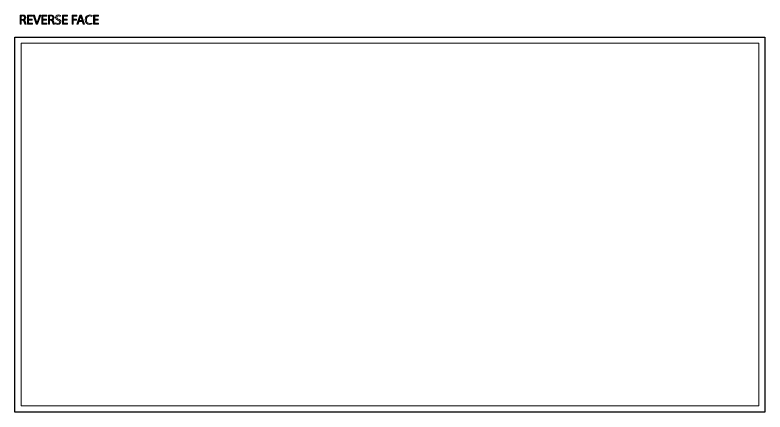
# Model space of a CAD drawing. Header units: inches. Extents: x -881 to 1559, y -2245 to 519.
# Drawn here: x -881 to 1559, y -2245 to -953 of the extents above; entities that cross this region are included whole.
import ezdxf

# ---------------------------------------------------------------- set-up
doc = ezdxf.new("R2010")
doc.units = ezdxf.units.IN
doc.header["$MEASUREMENT"] = 0

# ---------------------------------------------------------------- blocks, each defined once
blk = doc.blocks.new('block 12')
at = {"color": 7, "lineweight": 5}
blk.add_lwpolyline([(-861.1, -2225.1), (-861.1, -1045.1)], dxfattribs=at)
blk = doc.blocks.new('block 13')
at = {"color": 7, "lineweight": 5}
blk.add_lwpolyline([(-861.1, -1045.1), (1538.9, -1045.1)], dxfattribs=at)
blk = doc.blocks.new('block 14')
at = {"color": 3, "lineweight": 30}
blk.add_lwpolyline([(-881.1, -2245.1), (-881.1, -1025.1)], dxfattribs=at)
blk = doc.blocks.new('block 15')
at = {"color": 3, "lineweight": 30}
blk.add_lwpolyline([(-881.1, -1025.1), (1558.9, -1025.1)], dxfattribs=at)
blk = doc.blocks.new('block 16')
at = {"color": 7, "lineweight": 5}
blk.add_lwpolyline([(1538.9, -1045.1), (1538.9, -2225.1)], dxfattribs=at)
blk = doc.blocks.new('block 17')
at = {"color": 7, "lineweight": 5}
blk.add_lwpolyline([(1538.9, -2225.1), (-861.1, -2225.1)], dxfattribs=at)
blk = doc.blocks.new('block 18')
at = {"color": 3, "lineweight": 30}
blk.add_lwpolyline([(1558.9, -1025.1), (1558.9, -2245.1)], dxfattribs=at)
blk = doc.blocks.new('block 19')
at = {"color": 3, "lineweight": 30}
blk.add_lwpolyline([(1558.9, -2245.1), (-881.1, -2245.1)], dxfattribs=at)
blk = doc.blocks.new('block 21')
h = blk.add_hatch(color=7)
h.dxf.hatch_style = 2
edge = h.paths.add_edge_path()
edge.add_spline(control_points=[(-864.3, -954), (-862.4, -953.6), (-859.6, -953.4), (-856.9, -953.4), (-852.8, -953.4), (-850.2, -954.1), (-848.3, -955.8), (-846.8, -957.1), (-846, -959.2), (-846, -961.4), (-846, -965.4), (-848.5, -968), (-851.6, -969), (-851.6, -969), (-851.6, -969.2), (-851.6, -969.2), (-849.3, -970), (-847.9, -972.1), (-847.2, -975.2), (-846.3, -979.3), (-845.6, -982.2), (-844.9, -983.3), (-844.9, -983.3), (-848.9, -983.3), (-848.9, -983.3), (-849.4, -982.5), (-850.1, -979.9), (-850.9, -976.2), (-851.8, -972.1), (-853.4, -970.6), (-856.9, -970.4), (-856.9, -970.4), (-860.5, -970.4), (-860.5, -970.4), (-860.5, -970.4), (-860.5, -983.3), (-860.5, -983.3), (-860.5, -983.3), (-864.3, -983.3), (-864.3, -983.3), (-864.3, -983.3), (-864.3, -954), (-864.3, -954)], knot_values=[0, 0, 0, 0, 1, 1, 1, 2, 2, 2, 3, 3, 3, 4, 4, 4, 5, 5, 5, 6, 6, 6, 7, 7, 7, 8, 8, 8, 9, 9, 9, 10, 10, 10, 11, 11, 11, 12, 12, 12, 13, 13, 13, 14, 14, 14, 14], degree=3, periodic=1)
edge = h.paths.add_edge_path()
edge.add_spline(control_points=[(-860.5, -967.5), (-860.5, -967.5), (-856.5, -967.5), (-856.5, -967.5), (-852.4, -967.5), (-849.8, -965.3), (-849.8, -961.9), (-849.8, -958.1), (-852.6, -956.4), (-856.7, -956.3), (-858.5, -956.3), (-859.9, -956.5), (-860.5, -956.7), (-860.5, -956.7), (-860.5, -967.5), (-860.5, -967.5)], knot_values=[0, 0, 0, 0, 1, 1, 1, 2, 2, 2, 3, 3, 3, 4, 4, 4, 5, 5, 5, 5], degree=3, periodic=1)
h = blk.add_hatch(color=7)
h.dxf.hatch_style = 2
h.paths.add_polyline_path([(-825.2, -969.4), (-836.7, -969.4), (-836.7, -980.1), (-823.9, -980.1), (-823.9, -983.3), (-840.6, -983.3), (-840.6, -953.6), (-824.5, -953.6), (-824.5, -956.8), (-836.7, -956.8), (-836.7, -966.2), (-825.2, -966.2)])
h = blk.add_hatch(color=7)
h.dxf.hatch_style = 2
edge = h.paths.add_edge_path()
edge.add_spline(control_points=[(-811.9, -983.3), (-811.9, -983.3), (-821.7, -953.6), (-821.7, -953.6), (-821.7, -953.6), (-817.5, -953.6), (-817.5, -953.6), (-817.5, -953.6), (-812.9, -968.2), (-812.9, -968.2), (-811.6, -972.3), (-810.5, -975.9), (-809.7, -979.4), (-809.7, -979.4), (-809.6, -979.4), (-809.6, -979.4), (-808.8, -975.9), (-807.5, -972.2), (-806.2, -968.3), (-806.2, -968.3), (-801.2, -953.6), (-801.2, -953.6), (-801.2, -953.6), (-797.1, -953.6), (-797.1, -953.6), (-797.1, -953.6), (-807.7, -983.3), (-807.7, -983.3), (-807.7, -983.3), (-811.9, -983.3), (-811.9, -983.3)], knot_values=[0, 0, 0, 0, 1, 1, 1, 2, 2, 2, 3, 3, 3, 4, 4, 4, 5, 5, 5, 6, 6, 6, 7, 7, 7, 8, 8, 8, 9, 9, 9, 10, 10, 10, 10], degree=3, periodic=1)
h = blk.add_hatch(color=7)
h.dxf.hatch_style = 2
h.paths.add_polyline_path([(-778.5, -969.4), (-790, -969.4), (-790, -980.1), (-777.1, -980.1), (-777.1, -983.3), (-793.9, -983.3), (-793.9, -953.6), (-777.8, -953.6), (-777.8, -956.8), (-790, -956.8), (-790, -966.2), (-778.5, -966.2)])
h = blk.add_hatch(color=7)
h.dxf.hatch_style = 2
edge = h.paths.add_edge_path()
edge.add_spline(control_points=[(-772.2, -954), (-770.2, -953.6), (-767.4, -953.4), (-764.8, -953.4), (-760.7, -953.4), (-758, -954.1), (-756.2, -955.8), (-754.7, -957.1), (-753.8, -959.2), (-753.8, -961.4), (-753.8, -965.4), (-756.3, -968), (-759.4, -969), (-759.4, -969), (-759.4, -969.2), (-759.4, -969.2), (-757.2, -970), (-755.8, -972.1), (-755.1, -975.2), (-754.1, -979.3), (-753.4, -982.2), (-752.8, -983.3), (-752.8, -983.3), (-756.8, -983.3), (-756.8, -983.3), (-757.2, -982.5), (-757.9, -979.9), (-758.7, -976.2), (-759.6, -972.1), (-761.2, -970.6), (-764.7, -970.4), (-764.7, -970.4), (-768.3, -970.4), (-768.3, -970.4), (-768.3, -970.4), (-768.3, -983.3), (-768.3, -983.3), (-768.3, -983.3), (-772.2, -983.3), (-772.2, -983.3), (-772.2, -983.3), (-772.2, -954), (-772.2, -954)], knot_values=[0, 0, 0, 0, 1, 1, 1, 2, 2, 2, 3, 3, 3, 4, 4, 4, 5, 5, 5, 6, 6, 6, 7, 7, 7, 8, 8, 8, 9, 9, 9, 10, 10, 10, 11, 11, 11, 12, 12, 12, 13, 13, 13, 14, 14, 14, 14], degree=3, periodic=1)
edge = h.paths.add_edge_path()
edge.add_spline(control_points=[(-768.3, -967.5), (-768.3, -967.5), (-764.4, -967.5), (-764.4, -967.5), (-760.3, -967.5), (-757.7, -965.3), (-757.7, -961.9), (-757.7, -958.1), (-760.5, -956.4), (-764.5, -956.3), (-766.4, -956.3), (-767.7, -956.5), (-768.3, -956.7), (-768.3, -956.7), (-768.3, -967.5), (-768.3, -967.5)], knot_values=[0, 0, 0, 0, 1, 1, 1, 2, 2, 2, 3, 3, 3, 4, 4, 4, 5, 5, 5, 5], degree=3, periodic=1)
h = blk.add_hatch(color=7)
h.dxf.hatch_style = 2
edge = h.paths.add_edge_path()
edge.add_spline(control_points=[(-748.9, -978.7), (-747.2, -979.7), (-744.7, -980.6), (-742.1, -980.6), (-738.1, -980.6), (-735.8, -978.5), (-735.8, -975.5), (-735.8, -972.7), (-737.4, -971.2), (-741.4, -969.6), (-746.3, -967.9), (-749.3, -965.4), (-749.3, -961.2), (-749.3, -956.6), (-745.5, -953.1), (-739.7, -953.1), (-736.6, -953.1), (-734.4, -953.8), (-733.1, -954.6), (-733.1, -954.6), (-734.2, -957.7), (-734.2, -957.7), (-735.1, -957.2), (-737.1, -956.3), (-739.8, -956.3), (-743.9, -956.3), (-745.4, -958.7), (-745.4, -960.7), (-745.4, -963.5), (-743.6, -964.9), (-739.5, -966.5), (-734.5, -968.4), (-731.9, -970.8), (-731.9, -975.2), (-731.9, -979.8), (-735.3, -983.8), (-742.3, -983.8), (-745.2, -983.8), (-748.3, -982.9), (-749.9, -981.9), (-749.9, -981.9), (-748.9, -978.7), (-748.9, -978.7)], knot_values=[0, 0, 0, 0, 1, 1, 1, 2, 2, 2, 3, 3, 3, 4, 4, 4, 5, 5, 5, 6, 6, 6, 7, 7, 7, 8, 8, 8, 9, 9, 9, 10, 10, 10, 11, 11, 11, 12, 12, 12, 13, 13, 13, 14, 14, 14, 14], degree=3, periodic=1)
h = blk.add_hatch(color=7)
h.dxf.hatch_style = 2
h.paths.add_polyline_path([(-711.3, -969.4), (-722.8, -969.4), (-722.8, -980.1), (-709.9, -980.1), (-709.9, -983.3), (-726.7, -983.3), (-726.7, -953.6), (-710.6, -953.6), (-710.6, -956.8), (-722.8, -956.8), (-722.8, -966.2), (-711.3, -966.2)])
h = blk.add_hatch(color=7)
h.dxf.hatch_style = 2
h.paths.add_polyline_path([(-695.6, -953.6), (-679.6, -953.6), (-679.6, -956.8), (-691.8, -956.8), (-691.8, -966.7), (-680.5, -966.7), (-680.5, -969.9), (-691.8, -969.9), (-691.8, -983.3), (-695.6, -983.3)])
h = blk.add_hatch(color=7)
h.dxf.hatch_style = 2
h.paths.add_polyline_path([(-672.8, -974), (-675.8, -983.3), (-679.8, -983.3), (-669.7, -953.6), (-665.1, -953.6), (-654.9, -983.3), (-659, -983.3), (-662.2, -974)])
edge = h.paths.add_edge_path()
edge.add_spline(control_points=[(-663, -971), (-663, -971), (-665.9, -962.4), (-665.9, -962.4), (-666.6, -960.5), (-667, -958.7), (-667.5, -957), (-667.5, -957), (-667.6, -957), (-667.6, -957), (-668, -958.8), (-668.5, -960.6), (-669.1, -962.4), (-669.1, -962.4), (-672, -971), (-672, -971), (-672, -971), (-663, -971), (-663, -971)], knot_values=[0, 0, 0, 0, 1, 1, 1, 2, 2, 2, 3, 3, 3, 4, 4, 4, 5, 5, 5, 6, 6, 6, 6], degree=3, periodic=1)
h = blk.add_hatch(color=7)
h.dxf.hatch_style = 2
edge = h.paths.add_edge_path()
edge.add_spline(control_points=[(-630.4, -982.4), (-631.9, -983.1), (-634.7, -983.8), (-638.3, -983.8), (-646.7, -983.8), (-653, -978.5), (-653, -968.7), (-653, -959.4), (-646.7, -953.1), (-637.5, -953.1), (-633.8, -953.1), (-631.4, -953.9), (-630.4, -954.4), (-630.4, -954.4), (-631.3, -957.6), (-631.3, -957.6), (-632.8, -956.9), (-634.9, -956.3), (-637.3, -956.3), (-644.3, -956.3), (-648.9, -960.8), (-648.9, -968.6), (-648.9, -975.9), (-644.7, -980.6), (-637.5, -980.6), (-635.2, -980.6), (-632.8, -980.1), (-631.2, -979.3), (-631.2, -979.3), (-630.4, -982.4), (-630.4, -982.4)], knot_values=[0, 0, 0, 0, 1, 1, 1, 2, 2, 2, 3, 3, 3, 4, 4, 4, 5, 5, 5, 6, 6, 6, 7, 7, 7, 8, 8, 8, 9, 9, 9, 10, 10, 10, 10], degree=3, periodic=1)
h = blk.add_hatch(color=7)
h.dxf.hatch_style = 2
h.paths.add_polyline_path([(-610.2, -969.4), (-621.8, -969.4), (-621.8, -980.1), (-608.9, -980.1), (-608.9, -983.3), (-625.6, -983.3), (-625.6, -953.6), (-609.6, -953.6), (-609.6, -956.8), (-621.8, -956.8), (-621.8, -966.2), (-610.2, -966.2)])
at = {"lineweight": 0}
for points in [[(-825.2, -969.4), (-836.7, -969.4), (-836.7, -980.1), (-823.9, -980.1), (-823.9, -983.3), (-840.6, -983.3), (-840.6, -953.6), (-824.5, -953.6), (-824.5, -956.8), (-836.7, -956.8), (-836.7, -966.2), (-825.2, -966.2), (-825.2, -969.4)], [(-778.5, -969.4), (-790, -969.4), (-790, -980.1), (-777.1, -980.1), (-777.1, -983.3), (-793.9, -983.3), (-793.9, -953.6), (-777.8, -953.6), (-777.8, -956.8), (-790, -956.8), (-790, -966.2), (-778.5, -966.2), (-778.5, -969.4)], [(-711.3, -969.4), (-722.8, -969.4), (-722.8, -980.1), (-709.9, -980.1), (-709.9, -983.3), (-726.7, -983.3), (-726.7, -953.6), (-710.6, -953.6), (-710.6, -956.8), (-722.8, -956.8), (-722.8, -966.2), (-711.3, -966.2), (-711.3, -969.4)], [(-695.6, -953.6), (-679.6, -953.6), (-679.6, -956.8), (-691.8, -956.8), (-691.8, -966.7), (-680.5, -966.7), (-680.5, -969.9), (-691.8, -969.9), (-691.8, -983.3), (-695.6, -983.3), (-695.6, -953.6)], [(-672.8, -974), (-675.8, -983.3), (-679.8, -983.3), (-669.7, -953.6), (-665.1, -953.6), (-654.9, -983.3), (-659, -983.3), (-662.2, -974), (-672.8, -974)], [(-610.2, -969.4), (-621.8, -969.4), (-621.8, -980.1), (-608.9, -980.1), (-608.9, -983.3), (-625.6, -983.3), (-625.6, -953.6), (-609.6, -953.6), (-609.6, -956.8), (-621.8, -956.8), (-621.8, -966.2), (-610.2, -966.2), (-610.2, -969.4)]]:
    blk.add_lwpolyline(points, dxfattribs=at)
for points, knots in [([(-864.3, -954), (-862.4, -953.6), (-859.6, -953.4), (-856.9, -953.4), (-852.8, -953.4), (-850.2, -954.1), (-848.3, -955.8), (-846.8, -957.1), (-846, -959.2), (-846, -961.4), (-846, -965.4), (-848.5, -968), (-851.6, -969), (-851.6, -969), (-851.6, -969.2), (-851.6, -969.2), (-849.3, -970), (-847.9, -972.1), (-847.2, -975.2), (-846.3, -979.3), (-845.6, -982.2), (-844.9, -983.3), (-844.9, -983.3), (-848.9, -983.3), (-848.9, -983.3), (-849.4, -982.5), (-850.1, -979.9), (-850.9, -976.2), (-851.8, -972.1), (-853.4, -970.6), (-856.9, -970.4), (-856.9, -970.4), (-860.5, -970.4), (-860.5, -970.4), (-860.5, -970.4), (-860.5, -983.3), (-860.5, -983.3), (-860.5, -983.3), (-864.3, -983.3), (-864.3, -983.3), (-864.3, -983.3), (-864.3, -954), (-864.3, -954)], [0, 0, 0, 0, 1, 1, 1, 2, 2, 2, 3, 3, 3, 4, 4, 4, 5, 5, 5, 6, 6, 6, 7, 7, 7, 8, 8, 8, 9, 9, 9, 10, 10, 10, 11, 11, 11, 12, 12, 12, 13, 13, 13, 14, 14, 14, 14]), ([(-860.5, -967.5), (-860.5, -967.5), (-856.5, -967.5), (-856.5, -967.5), (-852.4, -967.5), (-849.8, -965.3), (-849.8, -961.9), (-849.8, -958.1), (-852.6, -956.4), (-856.7, -956.3), (-858.5, -956.3), (-859.9, -956.5), (-860.5, -956.7), (-860.5, -956.7), (-860.5, -967.5), (-860.5, -967.5)], [0, 0, 0, 0, 1, 1, 1, 2, 2, 2, 3, 3, 3, 4, 4, 4, 5, 5, 5, 5]), ([(-811.9, -983.3), (-811.9, -983.3), (-821.7, -953.6), (-821.7, -953.6), (-821.7, -953.6), (-817.5, -953.6), (-817.5, -953.6), (-817.5, -953.6), (-812.9, -968.2), (-812.9, -968.2), (-811.6, -972.3), (-810.5, -975.9), (-809.7, -979.4), (-809.7, -979.4), (-809.6, -979.4), (-809.6, -979.4), (-808.8, -975.9), (-807.5, -972.2), (-806.2, -968.3), (-806.2, -968.3), (-801.2, -953.6), (-801.2, -953.6), (-801.2, -953.6), (-797.1, -953.6), (-797.1, -953.6), (-797.1, -953.6), (-807.7, -983.3), (-807.7, -983.3), (-807.7, -983.3), (-811.9, -983.3), (-811.9, -983.3)], [0, 0, 0, 0, 1, 1, 1, 2, 2, 2, 3, 3, 3, 4, 4, 4, 5, 5, 5, 6, 6, 6, 7, 7, 7, 8, 8, 8, 9, 9, 9, 10, 10, 10, 10]), ([(-772.2, -954), (-770.2, -953.6), (-767.4, -953.4), (-764.8, -953.4), (-760.7, -953.4), (-758, -954.1), (-756.2, -955.8), (-754.7, -957.1), (-753.8, -959.2), (-753.8, -961.4), (-753.8, -965.4), (-756.3, -968), (-759.4, -969), (-759.4, -969), (-759.4, -969.2), (-759.4, -969.2), (-757.2, -970), (-755.8, -972.1), (-755.1, -975.2), (-754.1, -979.3), (-753.4, -982.2), (-752.8, -983.3), (-752.8, -983.3), (-756.8, -983.3), (-756.8, -983.3), (-757.2, -982.5), (-757.9, -979.9), (-758.7, -976.2), (-759.6, -972.1), (-761.2, -970.6), (-764.7, -970.4), (-764.7, -970.4), (-768.3, -970.4), (-768.3, -970.4), (-768.3, -970.4), (-768.3, -983.3), (-768.3, -983.3), (-768.3, -983.3), (-772.2, -983.3), (-772.2, -983.3), (-772.2, -983.3), (-772.2, -954), (-772.2, -954)], [0, 0, 0, 0, 1, 1, 1, 2, 2, 2, 3, 3, 3, 4, 4, 4, 5, 5, 5, 6, 6, 6, 7, 7, 7, 8, 8, 8, 9, 9, 9, 10, 10, 10, 11, 11, 11, 12, 12, 12, 13, 13, 13, 14, 14, 14, 14]), ([(-768.3, -967.5), (-768.3, -967.5), (-764.4, -967.5), (-764.4, -967.5), (-760.3, -967.5), (-757.7, -965.3), (-757.7, -961.9), (-757.7, -958.1), (-760.5, -956.4), (-764.5, -956.3), (-766.4, -956.3), (-767.7, -956.5), (-768.3, -956.7), (-768.3, -956.7), (-768.3, -967.5), (-768.3, -967.5)], [0, 0, 0, 0, 1, 1, 1, 2, 2, 2, 3, 3, 3, 4, 4, 4, 5, 5, 5, 5]), ([(-748.9, -978.7), (-747.2, -979.7), (-744.7, -980.6), (-742.1, -980.6), (-738.1, -980.6), (-735.8, -978.5), (-735.8, -975.5), (-735.8, -972.7), (-737.4, -971.2), (-741.4, -969.6), (-746.3, -967.9), (-749.3, -965.4), (-749.3, -961.2), (-749.3, -956.6), (-745.5, -953.1), (-739.7, -953.1), (-736.6, -953.1), (-734.4, -953.8), (-733.1, -954.6), (-733.1, -954.6), (-734.2, -957.7), (-734.2, -957.7), (-735.1, -957.2), (-737.1, -956.3), (-739.8, -956.3), (-743.9, -956.3), (-745.4, -958.7), (-745.4, -960.7), (-745.4, -963.5), (-743.6, -964.9), (-739.5, -966.5), (-734.5, -968.4), (-731.9, -970.8), (-731.9, -975.2), (-731.9, -979.8), (-735.3, -983.8), (-742.3, -983.8), (-745.2, -983.8), (-748.3, -982.9), (-749.9, -981.9), (-749.9, -981.9), (-748.9, -978.7), (-748.9, -978.7)], [0, 0, 0, 0, 1, 1, 1, 2, 2, 2, 3, 3, 3, 4, 4, 4, 5, 5, 5, 6, 6, 6, 7, 7, 7, 8, 8, 8, 9, 9, 9, 10, 10, 10, 11, 11, 11, 12, 12, 12, 13, 13, 13, 14, 14, 14, 14]), ([(-663, -971), (-663, -971), (-665.9, -962.4), (-665.9, -962.4), (-666.6, -960.5), (-667, -958.7), (-667.5, -957), (-667.5, -957), (-667.6, -957), (-667.6, -957), (-668, -958.8), (-668.5, -960.6), (-669.1, -962.4), (-669.1, -962.4), (-672, -971), (-672, -971), (-672, -971), (-663, -971), (-663, -971)], [0, 0, 0, 0, 1, 1, 1, 2, 2, 2, 3, 3, 3, 4, 4, 4, 5, 5, 5, 6, 6, 6, 6]), ([(-630.4, -982.4), (-631.9, -983.1), (-634.7, -983.8), (-638.3, -983.8), (-646.7, -983.8), (-653, -978.5), (-653, -968.7), (-653, -959.4), (-646.7, -953.1), (-637.5, -953.1), (-633.8, -953.1), (-631.4, -953.9), (-630.4, -954.4), (-630.4, -954.4), (-631.3, -957.6), (-631.3, -957.6), (-632.8, -956.9), (-634.9, -956.3), (-637.3, -956.3), (-644.3, -956.3), (-648.9, -960.8), (-648.9, -968.6), (-648.9, -975.9), (-644.7, -980.6), (-637.5, -980.6), (-635.2, -980.6), (-632.8, -980.1), (-631.2, -979.3), (-631.2, -979.3), (-630.4, -982.4), (-630.4, -982.4)], [0, 0, 0, 0, 1, 1, 1, 2, 2, 2, 3, 3, 3, 4, 4, 4, 5, 5, 5, 6, 6, 6, 7, 7, 7, 8, 8, 8, 9, 9, 9, 10, 10, 10, 10])]:
    blk.add_open_spline(points, degree=3, knots=knots, dxfattribs=at)
blk = doc.blocks.new('block 20')
blk.add_blockref('block 21', (0, 0))

msp = doc.modelspace()

# ---------------------------------------------------------------- block references
for name in ['block 20', 'block 14', 'block 15', 'block 12', 'block 13', 'block 16', 'block 18', 'block 17', 'block 19']:
    msp.add_blockref(name, (0, 0))

doc.saveas('drawing.dxf')
